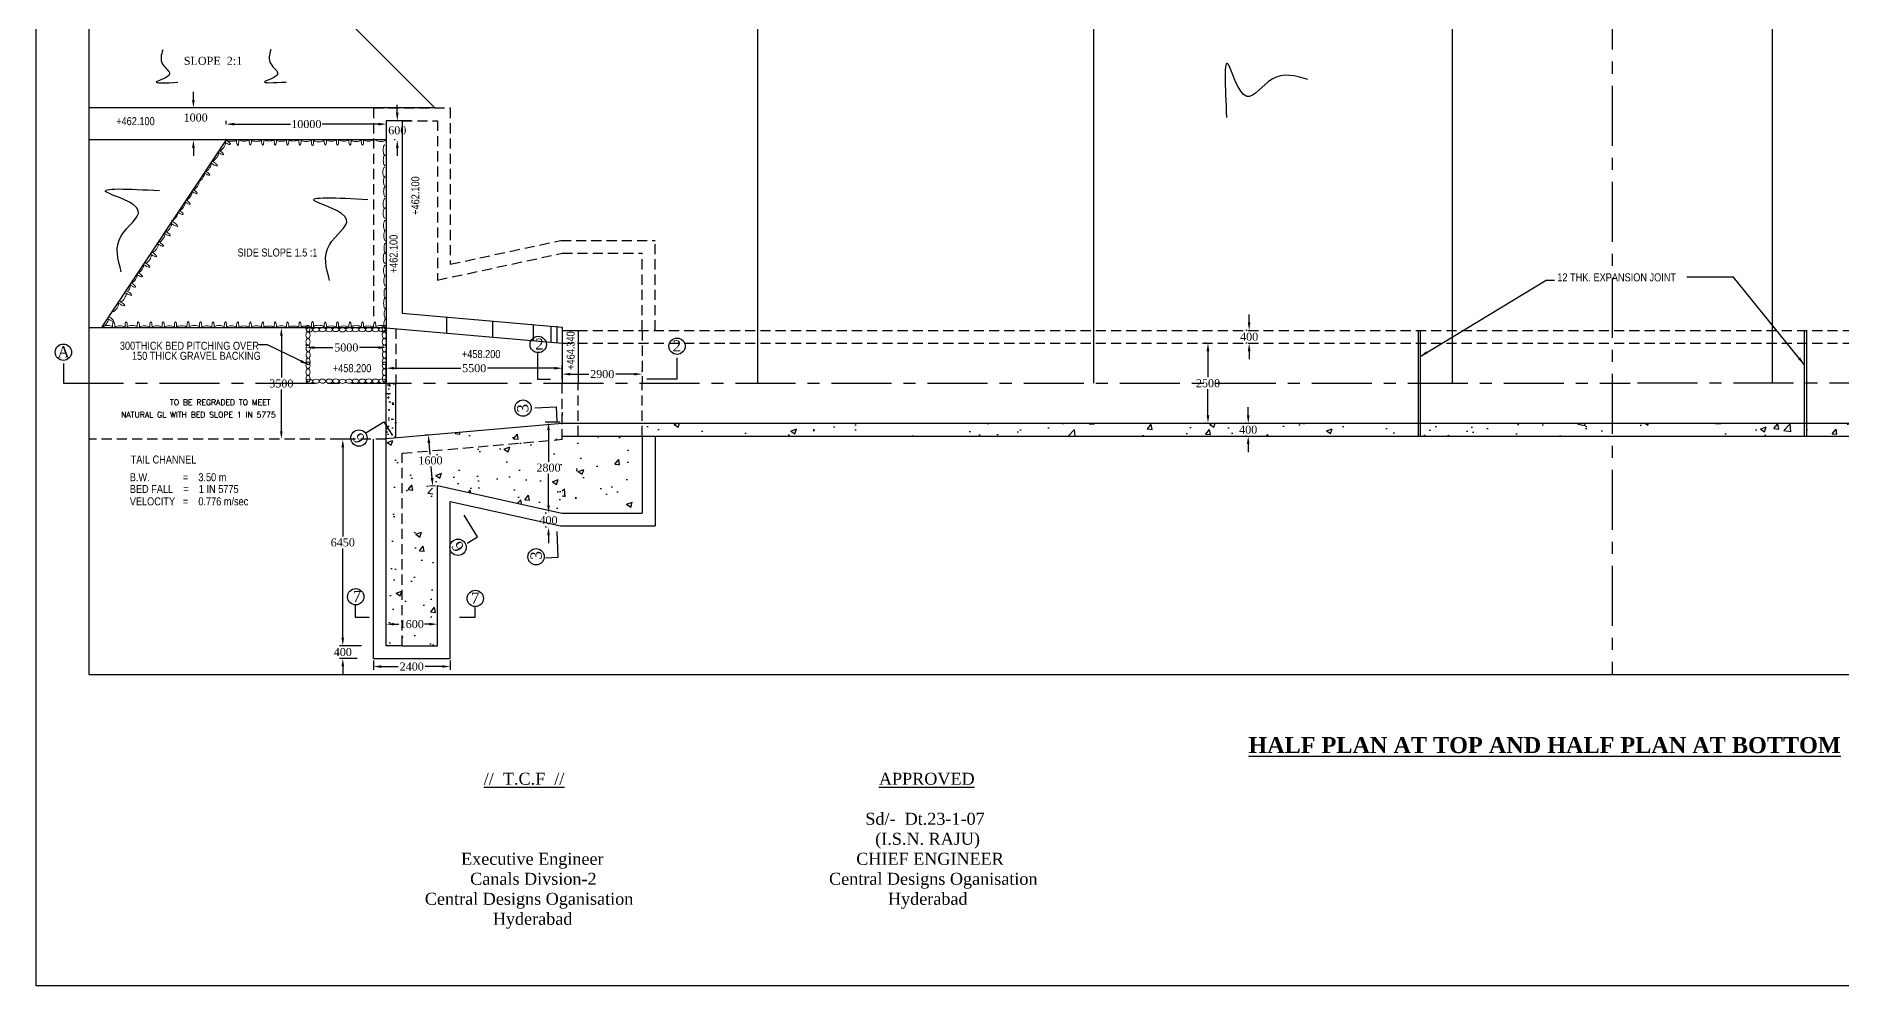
# Model space of a CAD drawing. Header units: millimetres. Extents: x 80 to 6788, y 46 to 1358.
# Drawn here: x 5294 to 5858, y 768 to 1065 of the extents above; entities that cross this region are included whole.
import ezdxf
from ezdxf.enums import TextEntityAlignment as Align

# ---------------------------------------------------------------- set-up
doc = ezdxf.new("R2010")
doc.units = ezdxf.units.MM
doc.linetypes.add('CENTER', pattern=[2, 1.25, -0.25, 0.25, -0.25])
doc.linetypes.add('DASHED', pattern=[19.05, 12.7, -6.35])
doc.layers.add('TEXT_GENERAL', color=4, linetype='Continuous')
doc.styles.add('ARIAL NARROW', font='ARIALN.TTF')
doc.styles.add('rs', font='romans.shx', dxfattribs={"height": 1.75})
doc.styles.get("Standard").update_dxf_attribs({"font": 'times.ttf', "height": 2.5})
doc.styles.add('TNR_2.5', font='times.ttf', dxfattribs={"height": 2.5})
doc.dimstyles.get("Standard").update_dxf_attribs({"dimtxt": 0.18, "dimasz": 0.18, "dimexe": 0.18, "dimexo": 0.0625, "dimgap": 0.09, "dimtad": 0, "dimtih": 1, "dimtoh": 1, "dimdec": 4, "dimzin": 0, "dimdsep": 46, "dimtxsty": 'Standard', "dimcen": 0.09, "dimadec": 0, "dimazin": 0, "dimtfac": 1, "dimtdec": 4, "dimtofl": 0, "dimtmove": 0, "dimatfit": 3, "dimfxl": 1, "dimtolj": 1, "dimtzin": 0, "dimarcsym": 0})
doc.dimstyles.new('STYLE_ESH', dxfattribs={"dimtxt": 2.5, "dimasz": 2.5, "dimexe": 1, "dimexo": 0.625, "dimtad": 0, "dimtih": 1, "dimtoh": 1, "dimdec": 0, "dimlfac": 100, "dimzin": 9, "dimdsep": 46, "dimtxsty": 'TNR_2.5', "dimcen": 2.5, "dimadec": 0, "dimazin": 2, "dimtfac": 1, "dimtdec": 0, "dimtofl": 0, "dimtmove": 2, "dimatfit": 3, "dimfxl": 1, "dimarcsym": 0})
pattern_1 = [(50, (-16.972, 25.443), (18.218467, -1.59391), [1.905, -20.955]), (355, (-16.972, 25.443), (-3.52428, 19.105664), [1.524, -16.764]), (100.451, (-15.453, 25.31), (14.69425, 17.51167), [1.619, -17.809]), (46.1842, (-16.972, 30.523), (27.1079, -4.20423), [2.8575, -31.4325]), (96.6356, (-14.713, 30.173), (23.74042, 24.74256), [2.4285, -26.7135]), (351.184, (-16.972, 30.523), (23.74046, 24.74251), [2.286, -25.146]), (21, (-14.432, 29.253), (15.161488, -10.226552), [1.905, -20.955]), (326, (-14.432, 29.253), (6.1802, 18.418797), [1.524, -16.764]), (71.4514, (-13.168, 28.401), (21.34165, 8.192286), [1.619, -17.809]), (37.5, (-16.9716, 25.4434), (0.30886, 8.455504), [0, -16.5608, 0, -17.018, 0, -16.8275]), (7.5, (-16.972, 25.443), (6.681966, 10.018057), [0, -9.7028, 0, -16.1798, 0, -6.4135]), (327.5, (-22.636, 25.4434), (13.5590595, -0.5728744), [0, -6.35, 0, -19.812, 0, -26.289]), (317.5, (-25.176, 25.443), (14.812918, 2.54265), [0, -8.255, 0, -13.1572, 0, -18.669])]

# ---------------------------------------------------------------- blocks, each defined once
blk = doc.blocks.new('*D146')
at = {"color": 0, "lineweight": -2, "transparency": 16777216}
for p, q in [((5672.67, 975.12), (5672.67, 977.62)), ((5672.05, 972.62), (5671.67, 972.62)), ((5672.05, 968.62), (5671.67, 968.62)), ((5672.67, 966.12), (5672.67, 963.62))]:
    blk.add_line(p, q, dxfattribs=at)
at = {"color": 0, "transparency": 16777216}
for points in [[(5672.26, 975.12), (5673.09, 975.12), (5672.67, 972.62)], [(5672.26, 966.12), (5673.09, 966.12), (5672.67, 968.62)]]:
    blk.add_solid(points, dxfattribs=at)
at = {"layer": 'Defpoints', "color": 0, "transparency": 16777216}
for p in [(5672.67, 972.62), (5672.67, 968.62), (5672.67, 968.62)]:
    blk.add_point(p, dxfattribs=at)
at = {"color": 0, "transparency": 16777216, "insert": (5672.67, 970.62), "char_height": 2.5, "attachment_point": 5, "style": 'TNR_2.5'}
blk.add_mtext('400', dxfattribs=at)
blk = doc.blocks.new('*D147')
at = {"color": 0, "lineweight": -2, "transparency": 16777216}
for p, q in [((5659.18, 968.62), (5658.81, 968.62)), ((5659.81, 966.12), (5659.81, 958.01)), ((5659.81, 946.11), (5659.81, 954.22)), ((5659.18, 943.61), (5658.81, 943.61))]:
    blk.add_line(p, q, dxfattribs=at)
at = {"color": 0, "transparency": 16777216}
for points in [[(5659.39, 966.12), (5660.22, 966.12), (5659.81, 968.62)], [(5659.39, 946.11), (5660.22, 946.11), (5659.81, 943.61)]]:
    blk.add_solid(points, dxfattribs=at)
at = {"layer": 'Defpoints', "color": 0, "transparency": 16777216}
for p in [(5659.81, 968.62), (5659.81, 943.61), (5659.81, 943.61)]:
    blk.add_point(p, dxfattribs=at)
at = {"color": 0, "transparency": 16777216, "insert": (5659.81, 956.12), "char_height": 2.5, "attachment_point": 5, "style": 'TNR_2.5'}
blk.add_mtext('2500', dxfattribs=at)
blk = doc.blocks.new('*D148')
at = {"color": 0, "lineweight": -2, "transparency": 16777216}
for p, q in [((5672.38, 946.11), (5672.38, 948.61)), ((5671.75, 943.61), (5671.38, 943.61)), ((5671.75, 939.61), (5671.38, 939.61)), ((5672.38, 937.11), (5672.38, 934.61))]:
    blk.add_line(p, q, dxfattribs=at)
at = {"color": 0, "transparency": 16777216}
for points in [[(5671.96, 946.11), (5672.8, 946.11), (5672.38, 943.61)], [(5671.96, 937.11), (5672.8, 937.11), (5672.38, 939.61)]]:
    blk.add_solid(points, dxfattribs=at)
at = {"layer": 'Defpoints', "color": 0, "transparency": 16777216}
for p in [(5672.38, 943.61), (5672.38, 939.61), (5672.38, 939.61)]:
    blk.add_point(p, dxfattribs=at)
at = {"color": 0, "transparency": 16777216, "insert": (5672.38, 941.61), "char_height": 2.5, "attachment_point": 5, "style": 'TNR_2.5'}
blk.add_mtext('400', dxfattribs=at)
blk = doc.blocks.new('*D153')
at = {"color": 0, "lineweight": -2, "transparency": 16777216}
for p, q in [((5457.44, 943.92), (5452.79, 943.92)), ((5453.79, 941.42), (5453.79, 931.61)), ((5453.79, 918.02), (5453.79, 927.82)), ((5453.16, 915.52), (5452.79, 915.52))]:
    blk.add_line(p, q, dxfattribs=at)
at = {"color": 0, "transparency": 16777216}
for points in [[(5453.37, 941.42), (5454.2, 941.42), (5453.79, 943.92)], [(5453.37, 918.02), (5454.2, 918.02), (5453.79, 915.52)]]:
    blk.add_solid(points, dxfattribs=at)
at = {"layer": 'Defpoints', "color": 0, "transparency": 16777216}
for p in [(5458.07, 943.92), (5453.79, 915.52), (5453.79, 915.52)]:
    blk.add_point(p, dxfattribs=at)
at = {"color": 0, "transparency": 16777216, "insert": (5453.79, 929.72), "char_height": 2.5, "attachment_point": 5, "style": 'TNR_2.5'}
blk.add_mtext('2800', dxfattribs=at)
blk = doc.blocks.new('*D170')
at = {"color": 0, "lineweight": -2, "transparency": 16777216}
for p, q in [((5342.85, 1044.62), (5342.85, 1047.12)), ((5367.03, 1042.12), (5341.85, 1042.12)), ((5367.03, 1032.12), (5341.85, 1032.12)), ((5342.85, 1029.62), (5342.85, 1027.12))]:
    blk.add_line(p, q, dxfattribs=at)
at = {"color": 0, "transparency": 16777216}
for points in [[(5342.43, 1044.62), (5343.26, 1044.62), (5342.85, 1042.12)], [(5342.43, 1029.62), (5343.26, 1029.62), (5342.85, 1032.12)]]:
    blk.add_solid(points, dxfattribs=at)
at = {"layer": 'Defpoints', "color": 0, "transparency": 16777216}
for p in [(5342.85, 1042.12), (5367.66, 1042.12), (5367.66, 1032.12)]:
    blk.add_point(p, dxfattribs=at)
at = {"color": 0, "transparency": 16777216, "insert": (5343.55, 1039.12), "char_height": 2.5, "attachment_point": 5, "style": 'TNR_2.5'}
blk.add_mtext('1000', dxfattribs=at)
blk = doc.blocks.new('*D169')
at = {"color": 0, "lineweight": -2, "transparency": 16777216}
for p, q in [((5353.13, 1037.01), (5353.13, 1038.07)), ((5403.13, 1037.01), (5403.13, 1038.07)), ((5355.63, 1037.07), (5373.17, 1037.07)), ((5400.63, 1037.07), (5383.08, 1037.07))]:
    blk.add_line(p, q, dxfattribs=at)
at = {"color": 0, "transparency": 16777216}
for points in [[(5355.63, 1037.49), (5355.63, 1036.65), (5353.13, 1037.07)], [(5400.63, 1037.49), (5400.63, 1036.65), (5403.13, 1037.07)]]:
    blk.add_solid(points, dxfattribs=at)
at = {"layer": 'Defpoints', "color": 0, "transparency": 16777216}
for p in [(5353.13, 1037.07), (5353.13, 1036.38), (5403.13, 1036.38)]:
    blk.add_point(p, dxfattribs=at)
at = {"color": 0, "transparency": 16777216, "insert": (5378.13, 1037.07), "char_height": 2.5, "attachment_point": 5, "style": 'TNR_2.5'}
blk.add_mtext('10000', dxfattribs=at)
blk = doc.blocks.new('*D171')
at = {"color": 0, "lineweight": -2, "transparency": 16777216}
for p, q in [((5410.92, 1038.12), (5405.55, 1038.12)), ((5406.55, 1040.62), (5406.55, 1043.12)), ((5405.92, 1032.12), (5405.55, 1032.12)), ((5406.55, 1029.62), (5406.55, 1027.12))]:
    blk.add_line(p, q, dxfattribs=at)
at = {"color": 0, "transparency": 16777216}
for points in [[(5406.13, 1040.62), (5406.96, 1040.62), (5406.55, 1038.12)], [(5406.13, 1029.62), (5406.96, 1029.62), (5406.55, 1032.12)]]:
    blk.add_solid(points, dxfattribs=at)
at = {"layer": 'Defpoints', "color": 0, "transparency": 16777216}
for p in [(5411.55, 1038.12), (5406.55, 1032.12), (5406.55, 1032.12)]:
    blk.add_point(p, dxfattribs=at)
at = {"color": 0, "transparency": 16777216, "insert": (5406.55, 1035.12), "char_height": 2.5, "attachment_point": 5, "style": 'TNR_2.5'}
blk.add_mtext('600', dxfattribs=at)
blk = doc.blocks.new('*D172')
at = {"layer": 'Defpoints', "color": 0, "transparency": 16777216}
for p in [(5458.07, 960.81), (5403.07, 956.12), (5458.07, 956.64)]:
    blk.add_point(p, dxfattribs=at)
at = {"layer": 'TEXT_GENERAL', "color": 0, "lineweight": -2, "transparency": 16777216}
for p, q in [((5403.07, 956.75), (5403.07, 961.81)), ((5405.57, 960.81), (5426.41, 960.81)), ((5455.57, 960.81), (5434.73, 960.81)), ((5458.07, 957.27), (5458.07, 961.81))]:
    blk.add_line(p, q, dxfattribs=at)
at = {"layer": 'TEXT_GENERAL', "color": 0, "transparency": 16777216}
for points in [[(5405.57, 961.23), (5405.57, 960.39), (5403.07, 960.81)], [(5455.57, 961.23), (5455.57, 960.39), (5458.07, 960.81)]]:
    blk.add_solid(points, dxfattribs=at)
at = {"layer": 'TEXT_GENERAL', "color": 0, "lineweight": 5, "transparency": 16777216, "insert": (5430.57, 960.81), "char_height": 2.5, "attachment_point": 5, "style": 'TNR_2.5'}
blk.add_mtext('5500', dxfattribs=at)
blk = doc.blocks.new('*D173')
at = {"color": 0, "lineweight": -2, "transparency": 16777216}
for p, q in [((5458.07, 959.59), (5458.07, 959.96)), ((5483.07, 959.59), (5483.07, 959.96)), ((5460.57, 958.96), (5466.36, 958.96)), ((5480.57, 958.96), (5474.78, 958.96))]:
    blk.add_line(p, q, dxfattribs=at)
at = {"color": 0, "transparency": 16777216}
for points in [[(5460.57, 959.38), (5460.57, 958.55), (5458.07, 958.96)], [(5480.57, 959.38), (5480.57, 958.55), (5483.07, 958.96)]]:
    blk.add_solid(points, dxfattribs=at)
at = {"layer": 'Defpoints', "color": 0, "transparency": 16777216}
for p in [(5458.07, 958.96), (5483.07, 958.96), (5483.07, 958.96)]:
    blk.add_point(p, dxfattribs=at)
at = {"color": 0, "transparency": 16777216, "insert": (5470.57, 958.96), "char_height": 2.5, "attachment_point": 5, "style": 'TNR_2.5'}
blk.add_mtext('2900', dxfattribs=at)
blk = doc.blocks.new('*D174')
at = {"color": 0, "lineweight": -2, "transparency": 16777216}
for p, q in [((5378.12, 967.89), (5378.12, 968.27)), ((5380.62, 967.27), (5386.46, 967.27)), ((5400.62, 967.27), (5394.79, 967.27)), ((5403.12, 967.89), (5403.12, 968.27))]:
    blk.add_line(p, q, dxfattribs=at)
at = {"color": 0, "transparency": 16777216}
for points in [[(5380.62, 967.68), (5380.62, 966.85), (5378.12, 967.27)], [(5400.62, 967.68), (5400.62, 966.85), (5403.12, 967.27)]]:
    blk.add_solid(points, dxfattribs=at)
at = {"layer": 'Defpoints', "color": 0, "transparency": 16777216}
for p in [(5378.12, 967.27), (5403.12, 967.27), (5403.12, 967.27)]:
    blk.add_point(p, dxfattribs=at)
at = {"color": 0, "transparency": 16777216, "insert": (5390.62, 967.27), "char_height": 2.5, "attachment_point": 5, "style": 'TNR_2.5'}
blk.add_mtext('5000', dxfattribs=at)
blk = doc.blocks.new('*D175')
at = {"color": 0, "lineweight": -2, "transparency": 16777216}
for p, q in [((5369.7, 973.44), (5369.33, 973.44)), ((5370.33, 970.94), (5370.33, 957.93)), ((5370.33, 941.12), (5370.33, 954.14)), ((5369.7, 938.62), (5369.33, 938.62))]:
    blk.add_line(p, q, dxfattribs=at)
at = {"color": 0, "transparency": 16777216}
for points in [[(5369.91, 970.94), (5370.74, 970.94), (5370.33, 973.44)], [(5369.91, 941.12), (5370.74, 941.12), (5370.33, 938.62)]]:
    blk.add_solid(points, dxfattribs=at)
at = {"layer": 'Defpoints', "color": 0, "transparency": 16777216}
for p in [(5370.33, 973.44), (5370.33, 938.62), (5370.33, 938.62)]:
    blk.add_point(p, dxfattribs=at)
at = {"color": 0, "transparency": 16777216, "insert": (5370.33, 956.03), "char_height": 2.5, "attachment_point": 5, "style": 'TNR_2.5'}
blk.add_mtext('3500', dxfattribs=at)
blk = doc.blocks.new('*D176')
at = {"color": 0, "lineweight": -2, "transparency": 16777216}
for p, q in [((5393.54, 938.62), (5388.52, 938.62)), ((5389.52, 936.12), (5389.52, 908.27)), ((5389.52, 876.62), (5389.52, 904.48)), ((5393.54, 874.12), (5388.52, 874.12))]:
    blk.add_line(p, q, dxfattribs=at)
at = {"color": 0, "transparency": 16777216}
for points in [[(5389.11, 936.12), (5389.94, 936.12), (5389.52, 938.62)], [(5389.11, 876.62), (5389.94, 876.62), (5389.52, 874.12)]]:
    blk.add_solid(points, dxfattribs=at)
at = {"layer": 'Defpoints', "color": 0, "transparency": 16777216}
for p in [(5394.16, 938.62), (5389.52, 874.12), (5394.16, 874.12)]:
    blk.add_point(p, dxfattribs=at)
at = {"color": 0, "transparency": 16777216, "insert": (5389.52, 906.37), "char_height": 2.5, "attachment_point": 5, "style": 'TNR_2.5'}
blk.add_mtext('6450', dxfattribs=at)
blk = doc.blocks.new('*D177')
at = {"color": 0, "lineweight": -2, "transparency": 16777216}
for p, q in [((5389.52, 876.62), (5389.52, 879.12)), ((5395.36, 874.12), (5388.52, 874.12)), ((5394, 870.12), (5388.52, 870.12)), ((5389.52, 867.62), (5389.52, 865.12))]:
    blk.add_line(p, q, dxfattribs=at)
at = {"color": 0, "transparency": 16777216}
for points in [[(5389.11, 876.62), (5389.94, 876.62), (5389.52, 874.12)], [(5389.11, 867.62), (5389.94, 867.62), (5389.52, 870.12)]]:
    blk.add_solid(points, dxfattribs=at)
at = {"layer": 'Defpoints', "color": 0, "transparency": 16777216}
for p in [(5389.52, 870.12), (5394.62, 870.12), (5395.99, 874.12)]:
    blk.add_point(p, dxfattribs=at)
at = {"color": 0, "transparency": 16777216, "insert": (5389.52, 872.12), "char_height": 2.5, "attachment_point": 5, "style": 'TNR_2.5'}
blk.add_mtext('400', dxfattribs=at)
blk = doc.blocks.new('*D178')
at = {"color": 0, "lineweight": -2, "transparency": 16777216}
for p, q in [((5453.79, 918.02), (5453.79, 920.52)), ((5453.16, 915.52), (5452.79, 915.52)), ((5453.16, 911.12), (5452.79, 911.12)), ((5453.79, 908.62), (5453.79, 906.12))]:
    blk.add_line(p, q, dxfattribs=at)
at = {"color": 0, "transparency": 16777216}
for points in [[(5453.37, 918.02), (5454.2, 918.02), (5453.79, 915.52)], [(5453.37, 908.62), (5454.2, 908.62), (5453.79, 911.12)]]:
    blk.add_solid(points, dxfattribs=at)
at = {"layer": 'Defpoints', "color": 0, "transparency": 16777216}
for p in [(5453.79, 915.52), (5453.79, 911.12), (5453.79, 911.12)]:
    blk.add_point(p, dxfattribs=at)
at = {"color": 0, "transparency": 16777216, "insert": (5453.79, 913.32), "char_height": 2.5, "attachment_point": 5, "style": 'TNR_2.5'}
blk.add_mtext('400', dxfattribs=at)
blk = doc.blocks.new('*D200')
at = {"color": 0, "lineweight": -2, "transparency": 16777216}
for p, q in [((5403.07, 881.47), (5403.07, 881.84)), ((5405.57, 880.84), (5407.03, 880.84)), ((5416.57, 880.84), (5415.1, 880.84)), ((5419.07, 881.47), (5419.07, 881.84))]:
    blk.add_line(p, q, dxfattribs=at)
at = {"color": 0, "transparency": 16777216}
for points in [[(5405.57, 881.26), (5405.57, 880.43), (5403.07, 880.84)], [(5416.57, 881.26), (5416.57, 880.43), (5419.07, 880.84)]]:
    blk.add_solid(points, dxfattribs=at)
at = {"layer": 'Defpoints', "color": 0, "transparency": 16777216}
for p in [(5403.07, 880.84), (5419.07, 880.84), (5419.07, 880.84)]:
    blk.add_point(p, dxfattribs=at)
at = {"color": 0, "transparency": 16777216, "insert": (5411.07, 880.84), "char_height": 2.5, "attachment_point": 5, "style": 'TNR_2.5'}
blk.add_mtext('1600', dxfattribs=at)
blk = doc.blocks.new('*D201')
at = {"color": 0, "lineweight": -2, "transparency": 16777216}
for p, q in [((5399.07, 869.5), (5399.07, 866.6)), ((5423.07, 869.5), (5423.07, 866.6)), ((5401.57, 867.6), (5406.86, 867.6)), ((5420.57, 867.6), (5415.28, 867.6))]:
    blk.add_line(p, q, dxfattribs=at)
at = {"color": 0, "transparency": 16777216}
for points in [[(5401.57, 868.02), (5401.57, 867.19), (5399.07, 867.6)], [(5420.57, 868.02), (5420.57, 867.19), (5423.07, 867.6)]]:
    blk.add_solid(points, dxfattribs=at)
at = {"layer": 'Defpoints', "color": 0, "transparency": 16777216}
for p in [(5399.07, 870.12), (5423.07, 870.12), (5423.07, 867.6)]:
    blk.add_point(p, dxfattribs=at)
at = {"color": 0, "transparency": 16777216, "insert": (5411.07, 867.6), "char_height": 2.5, "attachment_point": 5, "style": 'TNR_2.5'}
blk.add_mtext('2400', dxfattribs=at)
blk = doc.blocks.new('*D202')
at = {"color": 0, "lineweight": -2, "transparency": 16777216}
for p, q in [((5417.05, 940.03), (5415.23, 939.87)), ((5416.44, 937.46), (5416.76, 933.88)), ((5417.4, 926.51), (5417.09, 930.09)), ((5418.45, 924.09), (5416.63, 923.93))]:
    blk.add_line(p, q, dxfattribs=at)
at = {"color": 0, "transparency": 16777216}
for points in [[(5416.86, 937.5), (5416.03, 937.43), (5416.23, 939.95)], [(5417.82, 926.54), (5416.99, 926.47), (5417.62, 924.02)]]:
    blk.add_solid(points, dxfattribs=at)
at = {"layer": 'Defpoints', "color": 0, "transparency": 16777216}
for p in [(5416.23, 939.95), (5417.67, 940.08), (5419.07, 924.14)]:
    blk.add_point(p, dxfattribs=at)
at = {"color": 0, "transparency": 16777216, "insert": (5416.92, 931.99), "char_height": 2.5, "attachment_point": 5, "style": 'TNR_2.5'}
blk.add_mtext('1600', dxfattribs=at)

msp = doc.modelspace()

# ---------------------------------------------------------------- hatches: boundary and pattern name
h = msp.add_hatch()
h.set_pattern_fill('AR-CONC', color=256, scale=0.03, style=0)
h.set_pattern_definition([(50, (-16.9716, 25.4434), (5.46554, -0.4781726), [0.5715, -6.2865]), (355, (-16.9716, 25.4434), (-1.057285, 5.731699), [0.4572, -5.0292]), (100.451, (-16.516, 25.4035), (4.408275, 5.2535006), [0.4857, -5.3427]), (46.1842, (-16.9716, 26.9674), (8.132371, -1.26127), [0.85725, -9.42975]), (96.6356, (-16.294, 26.862), (7.122127, 7.422767), [0.72855, -8.01405]), (351.184, (-16.9716, 26.967), (7.122138, 7.422754), [0.6858, -7.5438]), (21, (-16.2096, 26.5864), (4.5484464, -3.0679656), [0.5715, -6.2865]), (326, (-16.2096, 26.5864), (1.854061, 5.525639), [0.4572, -5.0292]), (71.4514, (-15.8305, 26.3307), (6.4024947, 2.4576857), [0.4857, -5.3427]), (37.5, (-16.9716, 25.4434), (0.0926581, 2.5366512), [0, -4.96824, 0, -5.1054, 0, -5.04825]), (7.5, (-16.9716, 25.4434), (2.0045899, 3.0054172), [0, -2.91084, 0, -4.85394, 0, -1.92405]), (327.5, (-18.6708, 25.4434), (4.06771786, -0.1718623), [0, -1.905, 0, -5.9436, 0, -7.8867]), (317.5, (-19.4328, 25.4434), (4.4438754, 0.7627947), [0, -2.4765, 0, -3.94716, 0, -5.6007])])
h.paths.add_polyline_path([(5403.068, 938.801), (5406.068, 939.064), (5406.068, 956.122), (5403.068, 956.122)])
h = msp.add_hatch()
h.set_pattern_fill('AR-CONC', color=256, scale=0.1, style=0)
h.set_pattern_definition(pattern_1)
h.paths.add_polyline_path([(5458.068, 938.603), (5408.068, 934.22), (5408.068, 874.122), (5419.068, 874.122), (5417.536, 924.008), (5419.068, 923.687), (5419.068, 924.142), (5458.068, 915.515)], flags=17)
h.paths.add_polyline_path([(5458.068, 938.603), (5458.068, 943.614), (5403.068, 938.622), (5403.068, 874.122), (5408.068, 874.122), (5408.068, 934.22)])
h.paths.add_polyline_path([(5449.574, 931.614), (5457.996, 931.614), (5457.996, 927.82), (5449.574, 927.82)], flags=24)
h.paths.add_polyline_path([(5407.033, 882.739), (5415.102, 882.739), (5415.102, 878.946), (5407.033, 878.946)], flags=24)
h.paths.add_polyline_path([(5412.889, 933.882), (5420.958, 933.882), (5420.958, 930.088), (5412.889, 930.088)], flags=24)
h = msp.add_hatch()
h.set_pattern_fill('AR-CONC', color=256, scale=0.1, style=0)
h.set_pattern_definition([(50, (3.6, 213.185), (18.218467, -1.59391), [1.905, -20.955]), (355, (3.6, 213.185), (-3.52428, 19.105664), [1.524, -16.764]), (100.451, (5.118, 213.052), (14.69425, 17.51167), [1.619, -17.809]), (46.1842, (3.6, 218.265), (27.1079, -4.20423), [2.8575, -31.4325]), (96.6356, (5.86, 217.915), (23.74042, 24.74256), [2.4285, -26.7135]), (351.184, (3.6, 218.265), (23.74046, 24.74251), [2.286, -25.146]), (21, (6.14, 216.995), (15.161488, -10.22655), [1.905, -20.955]), (326, (6.14, 216.995), (6.1802, 18.418797), [1.524, -16.764]), (71.4514, (7.403, 216.143), (21.34165, 8.192286), [1.619, -17.809]), (37.5, (3.6, 213.185), (0.30886, 8.455504), [0, -16.5608, 0, -17.018, 0, -16.8275]), (7.5, (3.6, 213.185), (6.681966, 10.018057), [0, -9.7028, 0, -16.1798, 0, -6.4135]), (327.5, (-2.064, 213.185), (13.5590595, -0.5728744), [0, -6.35, 0, -19.812, 0, -26.289]), (317.5, (-4.604, 213.185), (14.812918, 2.54265), [0, -8.255, 0, -13.1572, 0, -18.669])])
h.paths.add_polyline_path([(5791.422, 939.614), (5791.422, 943.614), (5489.422, 943.614), (5489.422, 939.614)])
h.paths.add_polyline_path([(5489.422, 943.614), (5484.422, 943.614), (5484.422, 939.614), (5489.422, 939.614)])
h.paths.add_polyline_path([(5669.08, 943.51), (5675.678, 943.51), (5675.678, 939.717), (5669.08, 939.717)], flags=24)
h = msp.add_hatch()
h.set_pattern_fill('AR-CONC', color=256, scale=0.1, style=0)
h.set_pattern_definition(pattern_1)
h.paths.add_polyline_path([(6059.068, 939.614), (6059.068, 943.614), (5786.068, 943.614), (5786.068, 939.614)])
h = msp.add_hatch()
h.set_pattern_fill('AR-CONC', color=256, scale=0.1, style=0)
h.set_pattern_definition([(50, (0, 0), (18.218467, -1.59391), [1.905, -20.955]), (355, (0, 0), (-3.52428, 19.105664), [1.524, -16.764]), (100.451, (1.518, -0.133), (14.69425, 17.51167), [1.619, -17.809]), (46.1842, (0, 5.08), (27.1079, -4.20423), [2.8575, -31.4325]), (96.6356, (2.26, 4.73), (23.74042, 24.74256), [2.4285, -26.7135]), (351.184, (0, 5.08), (23.74046, 24.74251), [2.286, -25.146]), (21, (2.54, 3.81), (15.16149, -10.22655), [1.905, -20.955]), (326, (2.54, 3.81), (6.1802, 18.418797), [1.524, -16.764]), (71.4514, (3.803, 2.958), (21.34165, 8.192286), [1.619, -17.809]), (37.5, (0, 0), (0.30886, 8.455504), [0, -16.5608, 0, -17.018, 0, -16.8275]), (7.5, (0, 0), (6.681966, 10.018057), [0, -9.7028, 0, -16.1798, 0, -6.4135]), (327.5, (-5.664, 0), (13.5590595, -0.572874), [0, -6.35, 0, -19.812, 0, -26.289]), (317.5, (-8.204, 0), (14.812918, 2.54265), [0, -8.255, 0, -13.1572, 0, -18.669])])
h.paths.add_polyline_path([(5483.068, 939.614), (5458.068, 939.614), (5458.068, 938.576), (5458.068, 915.541), (5483.068, 915.541)])

# ---------------------------------------------------------------- linework, layer by layer
for p, q in [((5293.714, 767.834), (5293.714, 1357.834)), ((5310.142, 1169.086), (5310.142, 865.146)), ((5519.068, 1169.086), (5519.068, 956.135)), ((5624.068, 1169.086), (5624.068, 956.122)), ((5736.068, 1169.086), (5736.068, 956.122)), ((5836.068, 1169.086), (5836.068, 956.122)), ((5391.608, 1068.782), (5418.268, 1042.122)), ((5418.268, 1042.122), (5310.142, 1042.122)), ((5403.068, 1038.122), (5403.068, 956.122)), ((5408.068, 1038.122), (5403.068, 1038.122)), ((5408.068, 1038.122), (5408.068, 980.487)), ((5403.068, 1032.122), (5310.142, 1032.122)), ((5314.309, 973.715), (5353.158, 1032.122)), ((5765.462, 988.29), (5768.056, 988.29)), ((5408.068, 980.487), (5408.068, 978.025)), ((5408.068, 978.025), (5458.068, 973.642)), ((5421.904, 976.812), (5421.904, 971.793)), ((5403.068, 973.444), (5310.142, 973.444)), ((5403.068, 973.444), (5310.142, 973.444)), ((5403.068, 973.444), (5458.068, 968.622)), ((5436.304, 975.549), (5436.304, 970.53)), ((5449.011, 974.436), (5449.011, 969.416)), ((5454.517, 973.953), (5454.517, 968.934)), ((5456.352, 973.903), (5456.352, 968.773)), ((5458.068, 973.669), (5458.068, 956.122)), ((5458.068, 972.622), (5463.068, 972.622)), ((5463.068, 972.622), (5463.068, 956.122)), ((5725.472, 972.622), (5725.472, 939.614)), ((5726.076, 972.622), (5726.076, 939.614)), ((5846.068, 972.622), (5846.068, 939.614)), ((5846.789, 972.622), (5846.789, 939.614)), ((5403.068, 874.122), (5403.068, 956.122)), ((5406.068, 939.064), (5406.068, 956.122)), ((5403.068, 938.801), (5458.068, 943.622)), ((5458.068, 947.114), (5458.068, 946.045)), ((5458.068, 943.614), (6084.068, 943.614)), ((5399.068, 870.122), (5399.068, 938.622)), ((5458.068, 939.614), (6084.068, 939.614)), ((5483.068, 939.648), (5483.068, 915.541)), ((5487.068, 939.648), (5487.068, 911.541)), ((5419.068, 874.122), (5419.068, 924.142)), ((5419.068, 924.142), (5457.952, 915.541)), ((5423.068, 870.122), (5423.068, 919.161)), ((5423.068, 919.161), (5457.515, 911.541)), ((5457.952, 915.541), (5483.068, 915.541)), ((5457.515, 911.541), (5487.068, 911.541)), ((5393.336, 886.863), (5393.336, 883.068)), ((5393.336, 883.068), (5397.746, 883.068)), ((5399.068, 870.122), (5423.068, 870.122)), ((5408.068, 874.122), (5403.068, 874.122)), ((5408.068, 874.122), (5419.068, 874.122)), ((5310.142, 865.146), (6257.879, 865.146)), ((6436.087, 767.834), (5293.714, 767.834))]:
    msp.add_line(p, q)
at = {"linetype": 'CENTER', "ltscale": 15}
for p, q in [((5786.068, 1169.086), (5786.068, 865.146)), ((5302.234, 956.122), (5791.716, 956.122)), ((6262.698, 956.122), (5791.716, 956.122))]:
    msp.add_line(p, q, dxfattribs=at)
at = {"linetype": 'DASHED', "ltscale": 0.25}
for p, q in [((5399.068, 1042.122), (5423.068, 1042.122)), ((5399.068, 1042.122), (5399.068, 976.122)), ((5408.068, 1038.122), (5419.068, 1038.122)), ((5419.068, 1038.122), (5419.068, 988.345)), ((5423.068, 1042.122), (5423.068, 993.296)), ((5423.068, 993.296), (5457.643, 1000.73)), ((5457.643, 1000.73), (5487.068, 1000.73)), ((5487.068, 972.622), (5487.068, 1000.73)), ((5419.068, 988.345), (5458.068, 996.73)), ((5458.068, 996.73), (5483.068, 996.73)), ((5483.068, 972.622), (5483.068, 996.73)), ((5406.068, 973.181), (5406.068, 956.122)), ((5458.068, 972.622), (6084.068, 972.622)), ((5483.068, 972.622), (5483.068, 956.122)), ((5458.068, 968.622), (6084.068, 968.622)), ((5458.068, 938.576), (5458.068, 956.122)), ((5463.068, 939.622), (5463.068, 956.122)), ((5483.068, 939.622), (5483.068, 956.122)), ((5403.068, 938.622), (5310.142, 938.622)), ((5408.068, 934.22), (5458.068, 938.603)), ((5408.068, 874.122), (5408.068, 934.22))]:
    msp.add_line(p, q, dxfattribs=at)
at = {"extrusion": (0, 0, -1)}
msp.add_lwpolyline([(-5428.341, 906.137), (-5431.636, 908.17), (-5427.453, 914.951)], dxfattribs=at)
for centre in [(5450.564, 968.223), (5302.234, 965.822), (5493.942, 967.693), (5445.841, 948.344), (5394.569, 938.998), (5425.544, 904.868), (5449.918, 901.894), (5393.559, 889.403), (5430.912, 888.873)]:
    msp.add_circle(centre, 2.55)
at = {"color": 0, "lineweight": 5, "extrusion": (0, 0, -1)}
for centre, major_axis, ratio, start_param, end_param in [((5364.505, 1032.024), (0, -1.516), 0.2389838, 4.4780473, 8.0883233), ((5366.453, 1032.318), (-1.608, 0), 0.3287987, 3.0318989, 6.392879), ((5368.43, 1032.024), (0, -1.516), 0.2389838, 4.4780473, 8.0883233), ((5370.326, 1032.227), (1.608, 0), 0.3287987, -0.2845187, 3.4261114), ((5372.296, 1032.024), (0, -1.516), 0.2389838, 4.4780473, 8.0883233), ((5374.153, 1032.318), (-1.608, 0), 0.3287987, 3.0318989, 6.392879), ((5376.13, 1032.024), (0, -1.516), 0.2389838, 4.4780473, 8.0883233), ((5349.688, 1026.946), (-0.897, -1.335), 0.3287987, 3.0318989, 6.392879), ((5351.035, 1028.423), (1.259, -0.846), 0.2389838, 4.4780473, 8.0883233), ((5351.923, 1030.11), (0.897, 1.335), 0.3287987, -0.2845187, 3.4261114), ((5353.149, 1031.631), (1.233, -0.882), 0.2389838, 4.4780473, 8.0883233), ((5354.724, 1032.243), (-1.608, 0), 0.3287987, 3.0318989, 6.392879), ((5356.701, 1031.949), (0, -1.516), 0.2389838, 4.4780473, 8.0883233), ((5358.661, 1032.302), (-1.608, 0), 0.3287987, 3.0318989, 6.392879), ((5360.638, 1032.007), (0, -1.516), 0.2389838, 4.4780473, 8.0883233), ((5362.534, 1032.211), (1.608, 0), 0.3287987, -0.2845187, 3.4261114), ((5378.082, 1032.173), (-1.608, 0), 0.3287987, 3.0318989, 6.392879), ((5380.059, 1031.879), (0, -1.516), 0.2389838, 4.4780473, 8.0883233), ((5381.955, 1032.082), (1.608, 0), 0.3287987, -0.2845187, 3.4261114), ((5384.066, 1031.994), (0, -1.516), 0.2389838, 4.4780473, 8.0883233), ((5385.923, 1032.288), (-1.608, 0), 0.3287987, 3.0318989, 6.392879), ((5387.871, 1031.994), (0, -1.516), 0.2389838, 4.4780473, 8.0883233), ((5389.819, 1032.288), (-1.608, 0), 0.3287987, 3.0318989, 6.392879), ((5391.796, 1031.994), (0, -1.516), 0.2389838, 4.4780473, 8.0883233), ((5393.692, 1032.197), (1.608, 0), 0.3287987, -0.2845187, 3.4261114), ((5395.662, 1031.994), (0, -1.516), 0.2389838, 4.4780473, 8.0883233), ((5397.519, 1032.288), (-1.608, 0), 0.3287987, 3.0318989, 6.392879), ((5401.454, 1032.128), (1.608, 0), 0.3287987, -0.2845187, 3.4261114), ((5345.366, 1020.576), (-0.897, -1.335), 0.3287987, 3.0318989, 6.392879), ((5346.681, 1021.972), (1.259, -0.846), 0.2389838, 4.4780473, 8.0883233), ((5347.473, 1023.678), (-0.897, -1.335), 0.3287987, 3.0318989, 6.392879), ((5349.077, 1024.886), (1.259, -0.846), 0.2389838, 4.4780473, 8.0883233), ((5341.449, 1014.697), (-0.919, -1.32), 0.3287987, 3.0318989, 6.392879), ((5342.751, 1016.258), (1.245, -0.866), 0.2389838, 4.4780473, 8.0883233), ((5343.667, 1017.93), (0.919, 1.32), 0.3287987, -0.2845187, 3.4261114), ((5338.383, 1009.747), (1.245, -0.866), 0.2389838, 4.4780473, 8.0883233), ((5339.298, 1011.42), (0.919, 1.32), 0.3287987, -0.2845187, 3.4261114), ((5340.578, 1012.931), (1.245, -0.866), 0.2389838, 4.4780473, 8.0883233), ((5335.056, 1004.782), (-0.874, -1.349), 0.3287987, 3.0318989, 6.392879), ((5337.012, 1008.293), (-0.919, -1.32), 0.3287987, 3.0318989, 6.392879), ((5336.639, 1006.017), (1.273, -0.825), 0.2389838, 4.4780473, 8.0883233), ((5330.868, 998.32), (-0.874, -1.349), 0.3287987, 3.0318989, 6.392879), ((5332.19, 999.819), (1.273, -0.825), 0.2389838, 4.4780473, 8.0883233), ((5333.001, 1001.646), (-0.874, -1.349), 0.3287987, 3.0318989, 6.392879), ((5334.293, 1003.064), (1.273, -0.825), 0.2389838, 4.4780473, 8.0883233), ((5326.391, 991.979), (-0.874, -1.349), 0.3287987, 3.0318989, 6.392879), ((5327.975, 993.213), (1.273, -0.825), 0.2389838, 4.4780473, 8.0883233), ((5328.748, 995.048), (-0.874, -1.349), 0.3287987, 3.0318989, 6.392879), ((5330.056, 996.525), (1.273, -0.825), 0.2389838, 4.4780473, 8.0883233), ((5323.526, 987.016), (1.273, -0.825), 0.2389838, 4.4780473, 8.0883233), ((5324.336, 988.842), (-0.874, -1.349), 0.3287987, 3.0318989, 6.392879), ((5325.628, 990.26), (1.273, -0.825), 0.2389838, 4.4780473, 8.0883233), ((5320.136, 981.135), (1.273, -0.825), 0.2389838, 4.4780473, 8.0883233), ((5320.91, 982.97), (-0.874, -1.349), 0.3287987, 3.0318989, 6.392879), ((5322.217, 984.447), (1.273, -0.825), 0.2389838, 4.4780473, 8.0883233), ((5322.204, 985.517), (-0.874, -1.349), 0.3287987, 3.0318989, 4.8541198), ((5315.269, 974.994), (-0.919, -1.32), 0.3287987, 3.0318989, 6.392879), ((5316.607, 976.368), (1.245, -0.866), 0.2389838, 4.4780473, 8.0883233), ((5318.553, 979.901), (-0.874, -1.349), 0.3287987, 3.0318989, 6.392879)]:
    msp.add_ellipse(centre, major_axis=major_axis, ratio=ratio, start_param=start_param, end_param=end_param, dxfattribs=at)
at = {"color": 0, "lineweight": 5}
for centre, major_axis, ratio, start_param, end_param in [((5402.642, 1028.992), (0, 1.608), 0.3287987, -0.1096937, 3.2512864), ((5402.704, 1025.785), (0, 1.608), 0.3287987, -0.2845187, 3.4261114), ((5402.579, 1022.001), (0, 1.608), 0.3287987, -0.1096937, 3.2512864), ((5402.758, 1019.2), (0, 1.608), 0.3287987, -0.1096937, 3.2512864), ((5402.819, 1015.994), (0, 1.608), 0.3287987, -0.2845187, 3.4261114), ((5402.641, 1009.295), (0, 1.608), 0.3287987, -0.2845187, 3.4261114), ((5402.695, 1012.21), (0, 1.608), 0.3287987, -0.1096937, 3.2512864), ((5402.795, 1005.412), (0, 1.608), 0.3287987, -0.1096937, 3.2512864), ((5402.856, 1002.206), (0, 1.608), 0.3287987, -0.2845187, 3.4261114), ((5402.947, 998.333), (0, 1.608), 0.3287987, -0.1096937, 3.2512864), ((5402.704, 995.192), (0, 1.608), 0.3287987, -0.2845187, 3.4261114), ((5402.795, 991.319), (0, 1.608), 0.3287987, -0.1096937, 3.2512864), ((5402.856, 988.112), (0, 1.608), 0.3287987, -0.2845187, 3.4261114), ((5402.797, 981.088), (0, 1.608), 0.3287987, -0.2845187, 3.4261114), ((5402.947, 984.24), (0, 1.608), 0.3287987, -0.1096937, 3.2512864), ((5402.887, 974.537), (0, 1.608), 0.3287987, -0.1096937, 3.2512864), ((5402.974, 977.832), (0, 1.608), 0.3287987, -0.1096937, 3.2512864), ((5316.023, 973.622), (1.608, 0), 0.3287987, -0.2845187, 3.4261114), ((5317.919, 973.826), (0, 1.516), 0.2389838, 4.4780473, 8.0883233), ((5319.867, 973.532), (-1.608, 0), 0.3287987, 3.0318989, 6.392879), ((5321.844, 973.826), (0, 1.516), 0.2389838, 4.4780473, 8.0883233), ((5323.74, 973.622), (1.608, 0), 0.3287987, -0.2845187, 3.4261114), ((5325.636, 973.826), (0, 1.516), 0.2389838, 4.4780473, 8.0883233), ((5327.583, 973.532), (-1.608, 0), 0.3287987, 3.0318989, 6.392879), ((5329.56, 973.826), (0, 1.516), 0.2389838, 4.4780473, 8.0883233), ((5331.476, 973.532), (-1.608, 0), 0.3287987, 3.0318989, 6.392879), ((5333.426, 973.826), (0, 1.516), 0.2389838, 4.4780473, 8.0883233), ((5335.284, 973.532), (-1.608, 0), 0.3287987, 3.0318989, 6.392879), ((5337.261, 973.826), (0, 1.516), 0.2389838, 4.4780473, 8.0883233), ((5339.232, 973.548), (-1.608, 0), 0.3287987, 3.0318989, 6.392879), ((5341.209, 973.842), (0, 1.516), 0.2389838, 4.4780473, 8.0883233), ((5343.104, 973.639), (1.608, 0), 0.3287987, -0.2845187, 3.4261114), ((5345.076, 973.826), (0, 1.516), 0.2389838, 4.4780473, 8.0883233), ((5347.023, 973.532), (-1.608, 0), 0.3287987, 3.0318989, 6.392879), ((5349, 973.826), (0, 1.516), 0.2389838, 4.4780473, 8.0883233), ((5350.896, 973.622), (1.608, 0), 0.3287987, -0.2845187, 3.4261114), ((5352.867, 973.826), (0, 1.516), 0.2389838, 4.4780473, 8.0883233), ((5354.724, 973.532), (-1.608, 0), 0.3287987, 3.0318989, 6.392879), ((5356.701, 973.826), (0, 1.516), 0.2389838, 4.4780473, 8.0883233), ((5358.661, 973.473), (-1.608, 0), 0.3287987, 3.0318989, 6.392879), ((5360.638, 973.768), (0, 1.516), 0.2389838, 4.4780473, 8.0883233), ((5362.534, 973.564), (1.608, 0), 0.3287987, -0.2845187, 3.4261114), ((5364.505, 973.751), (0, 1.516), 0.2389838, 4.4780473, 8.0883233), ((5366.453, 973.457), (-1.608, 0), 0.3287987, 3.0318989, 6.392879), ((5368.43, 973.751), (0, 1.516), 0.2389838, 4.4780473, 8.0883233), ((5370.326, 973.548), (1.608, 0), 0.3287987, -0.2845187, 3.4261114), ((5372.296, 973.751), (0, 1.516), 0.2389838, 4.4780473, 8.0883233), ((5374.153, 973.457), (-1.608, 0), 0.3287987, 3.0318989, 6.392879), ((5376.13, 973.751), (0, 1.516), 0.2389838, 4.4780473, 8.0883233), ((5378.006, 973.457), (-1.608, 0), 0.3287987, 3.0318989, 6.392879), ((5380.059, 973.896), (0, 1.516), 0.2389838, 4.4780473, 8.0883233), ((5381.955, 973.693), (1.608, 0), 0.3287987, -0.2845187, 3.4261114), ((5384.066, 973.781), (0, 1.516), 0.2389838, 4.4780473, 8.0883233), ((5385.923, 973.487), (-1.608, 0), 0.3287987, 3.0318989, 6.392879), ((5387.871, 973.781), (0, 1.516), 0.2389838, 4.4780473, 8.0883233), ((5389.819, 973.487), (-1.608, 0), 0.3287987, 3.0318989, 6.392879), ((5391.796, 973.781), (0, 1.516), 0.2389838, 4.4780473, 8.0883233), ((5393.692, 973.578), (1.608, 0), 0.3287987, -0.2845187, 3.4261114), ((5395.662, 973.781), (0, 1.516), 0.2389838, 4.4780473, 8.0883233), ((5397.519, 973.487), (-1.608, 0), 0.3287987, 3.0318989, 6.392879), ((5399.496, 973.781), (0, 1.516), 0.2389838, 4.4780473, 8.0883233), ((5401.454, 973.647), (1.608, 0), 0.3287987, -0.2845187, 3.4261114)]:
    msp.add_ellipse(centre, major_axis=major_axis, ratio=ratio, start_param=start_param, end_param=end_param, dxfattribs=at)
for points in [[(5333.252, 1060.291), (5333.227, 1055.822), (5335.374, 1052.662), (5331.413, 1050.363), (5338.005, 1050.147)], [(5367.035, 1060.357), (5367.01, 1055.887), (5369.157, 1052.728), (5365.196, 1050.428), (5371.788, 1050.212)], [(5690.998, 1051.058), (5679.823, 1051.121), (5671.925, 1045.752), (5666.176, 1055.655), (5665.636, 1039.175)], [(5320.335, 990.963), (5320.273, 1002.138), (5325.641, 1010.036), (5315.739, 1015.785), (5332.219, 1016.325)], [(5385.418, 988.203), (5385.355, 999.378), (5390.724, 1007.276), (5380.822, 1013.025), (5397.302, 1013.565)]]:
    msp.add_spline(points, degree=3)
at = {"extrusion": (0, 0, -1)}
msp.add_solid([(-5428.325, 906.163), (-5428.188, 906.043), (-5428.357, 906.112)], dxfattribs=at)
at = {"layer": 'TEXT_GENERAL', "color": 0, "lineweight": 5, "extrusion": (0, 0, -1)}
for centre, major_axis in [((5378.622, 973.197), (0.012, -1.031)), ((5378.645, 971.135), (0.012, -1.031)), ((5379.099, 972.801), (1.031, 0.012)), ((5381.161, 972.822), (1.031, 0.012)), ((5383.224, 972.846), (1.031, 0.012)), ((5385.286, 972.866), (1.031, 0.012)), ((5387.349, 972.89), (1.031, 0.012)), ((5389.411, 972.803), (1.031, 0.012)), ((5391.473, 972.827), (1.031, 0.012)), ((5393.536, 972.848), (1.031, 0.012)), ((5395.598, 972.869), (1.031, 0.012)), ((5397.661, 972.89), (1.031, 0.012)), ((5399.723, 972.866), (1.031, 0.012)), ((5401.786, 972.89), (1.031, 0.012)), ((5402.443, 973.197), (0.012, -1.031)), ((5402.466, 971.135), (0.012, -1.031)), ((5378.667, 969.072), (0.012, -1.031)), ((5378.688, 967.01), (0.012, -1.031)), ((5378.709, 964.947), (0.012, -1.031)), ((5402.488, 969.072), (0.012, -1.031)), ((5402.509, 967.01), (0.012, -1.031)), ((5402.53, 964.947), (0.012, -1.031)), ((5378.667, 961.718), (0.012, -1.031)), ((5378.667, 959.615), (0.012, -1.031)), ((5378.685, 962.885), (0.012, -1.031)), ((5402.488, 961.718), (0.012, -1.031)), ((5402.488, 959.615), (0.012, -1.031)), ((5402.506, 962.885), (0.012, -1.031)), ((5378.688, 957.552), (0.012, -1.031)), ((5379.099, 956.718), (1.031, 0.012)), ((5381.161, 956.738), (1.031, 0.012)), ((5383.224, 956.762), (1.031, 0.012)), ((5385.286, 956.782), (1.031, 0.012)), ((5387.349, 956.806), (1.031, 0.012)), ((5389.411, 956.719), (1.031, 0.012)), ((5391.473, 956.743), (1.031, 0.012)), ((5393.536, 956.764), (1.031, 0.012)), ((5395.598, 956.786), (1.031, 0.012)), ((5397.661, 956.806), (1.031, 0.012)), ((5399.723, 956.782), (1.031, 0.012)), ((5401.786, 956.806), (1.031, 0.012)), ((5402.509, 957.552), (0.012, -1.031))]:
    msp.add_ellipse(centre, major_axis=major_axis, ratio=0.6217282, dxfattribs=at)

# ---------------------------------------------------------------- texts
at = {"style": 'rs'}
for s, p in [('TO BE REGRADED TO MEET ', (5335.534, 949.282)), ('NATURAL GL WITH BED SLOPE 1 IN 5775', (5320.268, 945.401))]:
    msp.add_text(s, height=1.75, dxfattribs=at).set_placement(p)
msp.add_text('6', height=3.5, rotation=121.67437).set_placement((5427.625, 904.841))
at = {"attachment_point": 1}
for s, insert, char_height, width in [('SLOPE  2:1', (5339.845, 1058.108), 2.5, 25), ('A', (5300.369, 967.676), 3.5, 4.365), ('2', (5449.642, 970.076), 3.5, 4.365), ('2', (5492.577, 969.546), 3.5, 4.365), ('7', (5392.637, 891.256), 3.5, 4.365), ('7', (5429.547, 890.726), 3.5, 4.365), ('{\\fTimes New Roman|b1|i0|c0|p18;\\LHALF PLAN AT TOP AND HALF PLAN AT BOTTOM}', (5672.442, 845.564), 5, 190.25), ('                             {\\L//  T.C.F  //}\\P                       \\P\\P\\P                        Executive Engineer\\P                          Canals Divsion-2\\P                Central Designs Oganisation\\P                               Hyderabad', (5392.499, 834.42), 3.75, 255), ('                           {\\LAPPROVED}\\P\\P                        Sd/-  Dt.23-1-07\\P^I^I     (I.S.N. RAJU)\\P                      CHIEF ENGINEER\\P                Central Designs Oganisation\\P                             Hyderabad', (5518.781, 834.42), 3.75, 255)]:
    msp.add_mtext(s, dxfattribs=dict(at, insert=insert, char_height=char_height, width=width))
at = {"char_height": 3.5, "width": 4.365, "attachment_point": 1}
for s, insert, rotation in [('3', (5444.044, 946.906), 92.3004), ('6', (5393.709, 936.864), 121.67437), ('3', (5448.212, 900.932), 92.3004)]:
    msp.add_mtext(s, dxfattribs=dict(at, insert=insert, rotation=rotation))
at = {"layer": 'TEXT_GENERAL', "color": 0, "lineweight": 5, "style": 'ARIAL NARROW'}
for s, p in [('+462.100', (5324.742, 1038.004)), ('+458.200', (5432.749, 965.233)), ('+458.200', (5392.423, 960.821))]:
    msp.add_text(s, height=2.5, dxfattribs=at).set_placement(p, align=Align.MIDDLE)
for s, p in [('+462.100', (5412.185, 1014.742)), ('+462.100', (5405.375, 996.493)), ('+464.340', (5460.7, 966.323))]:
    msp.add_text(s, height=2.5, rotation=90, dxfattribs=at).set_placement(p, align=Align.MIDDLE)
for s, p in [('SIDE SLOPE 1.5 :1', (5381.612, 994.961)), ('12 THK. EXPANSION JOINT ', (5806.831, 987.202))]:
    msp.add_text(s, height=2.5, dxfattribs=at).set_placement(p, align=Align.BOTTOM_RIGHT)
for s, p in [('300THICK BED PITCHING OVER', (5319.876, 969.083)), ('150 THICK GRAVEL BACKING', (5323.655, 965.933)), ('TAIL CHANNEL', (5323.258, 933.526)), ('B.W.             =    3.50 m', (5322.983, 928.003)), ('VELOCITY   =    0.776 m/sec', (5322.983, 920.459)), ('BED FALL    =    1 IN 5775', (5322.983, 924.324))]:
    msp.add_text(s, height=2.5, dxfattribs=at).set_placement(p, align=Align.TOP_LEFT)

# ---------------------------------------------------------------- dimensions: what is measured, and where the dimension line sits
dim = msp.add_linear_dim(base=(5342.847, 1042.122), p1=(5367.657, 1032.122), p2=(5367.657, 1042.122), angle=90, dimstyle='STYLE_ESH')
dim.commit()
dim.dimension.update_dxf_attribs({"geometry": '*D170', "text_midpoint": (5343.552, 1039.115), "dimtype": 160})
for base, p1, p2, text, picture, middle in [((5353.125, 1037.069), (5403.125, 1036.384), (5353.125, 1036.384), '10000', '*D169', (5378.125, 1037.069)), ((5403.124, 967.266), (5378.124, 967.266), (5403.124, 967.266), '5000', '*D174', (5390.624, 967.266)), ((5483.068, 958.965), (5458.068, 958.965), (5483.068, 958.965), '2900', '*D173', (5470.568, 958.965))]:
    dim = msp.add_linear_dim(base=base, p1=p1, p2=p2, text=text, dimstyle='STYLE_ESH')
    dim.commit()
    dim.dimension.update_dxf_attribs({"geometry": picture, "text_midpoint": middle})
for base, p1, p2, picture, middle in [((5406.547, 1032.122), (5411.547, 1038.122), (5406.547, 1032.122), '*D171', (5406.547, 1035.122)), ((5672.672, 968.622), (5672.672, 972.622), (5672.672, 968.622), '*D146', (5672.672, 970.622)), ((5672.379, 939.614), (5672.379, 943.614), (5672.379, 939.614), '*D148', (5672.379, 941.614)), ((5389.522, 874.122), (5394.164, 938.622), (5394.164, 874.122), '*D176', (5389.522, 906.372)), ((5389.522, 870.122), (5395.987, 874.122), (5394.621, 870.122), '*D177', (5389.522, 872.122))]:
    dim = msp.add_linear_dim(base=base, p1=p1, p2=p2, angle=90, dimstyle='STYLE_ESH')
    dim.commit()
    dim.dimension.update_dxf_attribs({"geometry": picture, "text_midpoint": middle})
for base, p1, p2, text, picture, middle in [((5370.326, 938.622), (5370.326, 973.444), (5370.326, 938.622), '3500', '*D175', (5370.326, 956.033)), ((5659.808, 943.614), (5659.808, 968.622), (5659.808, 943.614), '2500', '*D147', (5659.808, 956.118)), ((5453.785, 915.515), (5458.068, 943.919), (5453.785, 915.515), '2800', '*D153', (5453.785, 929.717)), ((5453.785, 911.116), (5453.785, 915.515), (5453.785, 911.116), '400', '*D178', (5453.785, 913.315))]:
    dim = msp.add_linear_dim(base=base, p1=p1, p2=p2, angle=90, text=text, dimstyle='STYLE_ESH')
    dim.commit()
    dim.dimension.update_dxf_attribs({"geometry": picture, "text_midpoint": middle})
dim = msp.add_aligned_dim(p1=(5419.068, 924.142), p2=(5417.671, 940.081), distance=1.451, dimstyle='STYLE_ESH')
dim.commit()
dim.dimension.update_dxf_attribs({"geometry": '*D202', "text_midpoint": (5416.924, 931.985)})
for base, p1, p2, picture, middle in [((5419.068, 880.842), (5403.068, 880.842), (5419.068, 880.842), '*D200', (5411.068, 880.842)), ((5423.068, 867.602), (5399.068, 870.122), (5423.068, 870.122), '*D201', (5411.068, 867.602))]:
    dim = msp.add_linear_dim(base=base, p1=p1, p2=p2, dimstyle='STYLE_ESH')
    dim.commit()
    dim.dimension.update_dxf_attribs({"geometry": picture, "text_midpoint": middle})
at = {"layer": 'TEXT_GENERAL', "color": 0, "lineweight": 5}
dim = msp.add_linear_dim(base=(5458.068, 960.811), p1=(5403.068, 956.122), p2=(5458.068, 956.641), dimstyle='STYLE_ESH', dxfattribs=at)
dim.commit()
dim.dimension.update_dxf_attribs({"geometry": '*D172', "text_midpoint": (5430.568, 960.811)})

# ---------------------------------------------------------------- leaders
for points, dimstyle, override in [([(5726.076, 964.467), (5765.462, 988.29)], 'STYLE_ESH', {"dimgap": 0.625, "dimtad": 0}), ([(5846.068, 961.966), (5823.956, 989.266), (5809.418, 989.266)], 'STYLE_ESH', {"dimgap": 0.625, "dimtad": 0}), ([(5378.709, 961.921), (5366.003, 968.114), (5363.175, 968.114)], 'STYLE_ESH', {"dimgap": 0.625, "dimtad": 0}), ([(5450.379, 965.473), (5450.379, 957.37), (5454.363, 957.37)], 'Standard', {"dimgap": 0.09, "dimtad": 0}), ([(5302.234, 962.322), (5302.234, 956.122)], 'Standard', {"dimgap": 0.09, "dimtad": 0}), ([(5493.9, 964.052), (5493.9, 957.37), (5484.51, 957.37)], 'Standard', {"dimgap": 0.09, "dimtad": 0}), ([(5449.482, 948.448), (5456.158, 948.716), (5456.346, 944.025)], 'Standard', {"dimgap": 0.09, "dimtad": 0}), ([(5396.693, 940.575), (5402.379, 944.084), (5404.844, 940.088)], 'Standard', {"dimgap": 0.09, "dimtad": 0}), ([(5452.799, 901.621), (5456.847, 901.784), (5456.527, 909.745)], 'Standard', {"dimgap": 0.09, "dimtad": 0}), ([(5430.725, 886.249), (5430.725, 882.908), (5426.03, 882.908)], 'Standard', {"dimgap": 0.09, "dimtad": 0})]:
    msp.add_leader(points, dimstyle=dimstyle, override=override)

doc.saveas('drawing.dxf')
